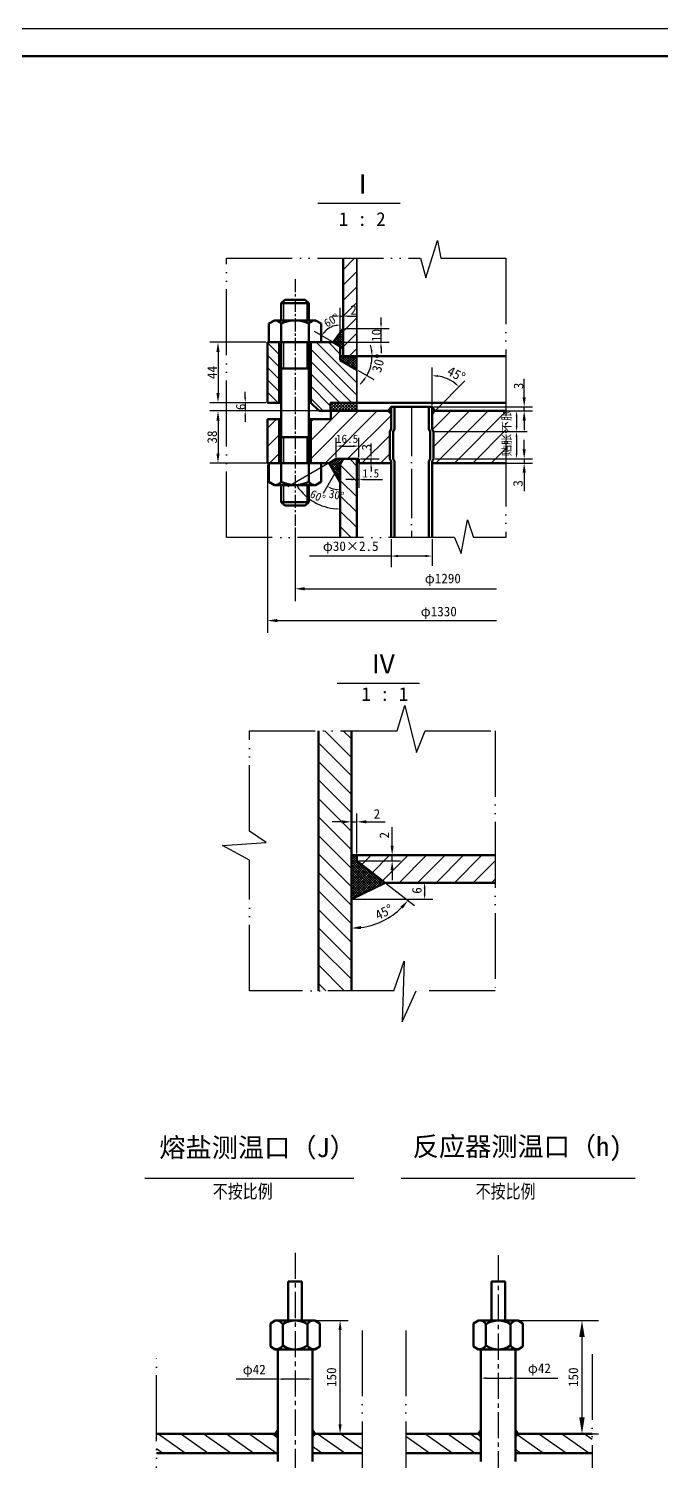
# Model space of a CAD drawing. Header units: millimetres. Extents: x 979 to 2168, y 348 to 1189.
# Drawn here: x 1425 to 1656, y 668 to 1189 of the extents above; entities that cross this region are included whole.
import ezdxf

# ---------------------------------------------------------------- set-up
doc = ezdxf.new("R2010")
doc.units = ezdxf.units.MM
for name, pattern in [('ACAD_ISO04W100', [30, 24, -3, 0, -3]), ('ACAD_ISO05W100', [33, 24, -3, 0, -3, 0, -3]), ('CENTER2', [28.575, 19.05, -3.175, 3.175, -3.175])]:
    doc.linetypes.add(name, pattern=pattern)
for name, color, linetype in [('列管', 9, 'ACAD_ISO04W100'), ('剖面线', 4, 'Continuous'), ('文字', 9, 'Continuous'), ('标注线', 3, 'Continuous'), ('点画线', 1, 'CENTER2')]:
    doc.layers.add(name, color=color, linetype=linetype)
for name, color, linetype, lineweight in [('打断线', 7, 'ACAD_ISO05W100', 25), ('焊接', 2, 'Continuous', 25), ('粗实线', 5, 'Continuous', 50), ('细实线', 7, 'Continuous', 25), ('螺栓', 7, 'Continuous', 30)]:
    doc.layers.add(name, color=color, linetype=linetype, lineweight=lineweight)
doc.styles.get("Standard").update_dxf_attribs({"font": 'SIMFANG.TTF', "height": 5})
doc.styles.add('明细栏', font='SIMFANG.TTF', dxfattribs={"width": 0.8, "height": 3.5})
pattern_1 = [(45, (1057.5032, -260.4723), (-0.2245064, 0.2245064), []), (135, (1057.5032, -260.4723), (-0.2245064, -0.2245064), [])]
pattern_2 = [(45, (1057.5032, -260.4723), (-0.4490128, 0.4490128), []), (135, (1057.5032, -260.4723), (-0.4490128, -0.4490128), [])]

msp = doc.modelspace()

# ---------------------------------------------------------------- hatches: boundary and pattern name
at = {"layer": '剖面线'}
h = msp.add_hatch(dxfattribs=at)
h.set_pattern_fill('ANSI31', color=256, scale=1.25, style=0)
h.set_pattern_definition([(45, (858.2417, -264.6274), (-2.80633, 2.80633), [])])
h.paths.add_polyline_path([(1539.735, 1070.214), (1544.735, 1070.214), (1544.735, 1105.81), (1539.735, 1105.81)])
h = msp.add_hatch(dxfattribs=at)
h.set_pattern_fill('ANSI31', color=256, angle=90, style=0)
h.set_pattern_definition([(135, (858.2417, -264.6274), (-2.245064, -2.245064), [])])
h.paths.add_polyline_path([(1516.485, 1075.214), (1512.235, 1075.214), (1512.235, 1053.214), (1516.485, 1053.214)])
h.paths.add_polyline_path([(1527.985, 1053.214), (1530.985, 1050.214), (1535.23, 1050.214), (1535.225, 1053.214), (1544.735, 1053.214), (1544.735, 1065.25), (1538.735, 1068.714), (1538.735, 1073.714), (1536.137, 1075.214), (1527.985, 1075.214)])
at = {"layer": '剖面线', "ltscale": 0.2}
h = msp.add_hatch(dxfattribs=at)
h.set_pattern_fill('ANSI31', color=256, scale=1.5, style=0)
h.set_pattern_definition([(45, (1072.49, -264.6274), (-3.367596, 3.367596), [])])
h.paths.add_polyline_path([(1516.485, 1047.214), (1512.235, 1047.214), (1512.235, 1031.214), (1516.485, 1031.214)])
h.paths.add_polyline_path([(1545.485, 1032.714), (1545.485, 1031.214), (1557.235, 1031.214), (1557.235, 1031.848), (1556.735, 1032.714), (1556.735, 1042.714), (1557.235, 1043.58), (1557.235, 1049.214), (1556.235, 1050.214), (1535.23, 1050.214), (1535.235, 1047.214), (1527.985, 1047.214), (1527.985, 1031.214), (1534.637, 1031.214), (1537.235, 1032.714)])
h.paths.add_polyline_path([(1599.111, 1031.214), (1599.111, 1050.214), (1573.235, 1050.214), (1572.235, 1049.214), (1572.235, 1043.58), (1572.735, 1042.714), (1572.735, 1032.714), (1572.235, 1031.848), (1572.235, 1031.214)])
at = {"layer": '剖面线'}
h = msp.add_hatch(dxfattribs=at)
h.set_pattern_fill('ANSI37', color=256, scale=0.25, style=0)
h.set_pattern_definition([(45, (702.23126, -5339.6337), (-0.56126601, 0.56126601), []), (135, (702.23126, -5339.6337), (-0.56126601, -0.56126601), [])])
h.paths.add_polyline_path([(1544.735, 1050.214), (1544.735, 1053.214), (1535.225, 1053.214), (1535.23, 1050.214), (1535.235, 1050.214)])
h = msp.add_hatch(dxfattribs=at)
h.set_pattern_fill('ANSI31', color=256, scale=1.25, angle=90, style=0)
h.set_pattern_definition([(135, (858.2417, -264.6274), (-2.80633, -2.80633), [])])
h.paths.add_polyline_path([(1538.735, 1004.124), (1544.735, 1004.124), (1544.735, 1032.714), (1539.735, 1032.714), (1538.735, 1030.982)])
h = msp.add_hatch(dxfattribs=at)
h.set_pattern_fill('ANSI31', color=256, scale=1.5, angle=90, style=0)
h.set_pattern_definition([(135, (1011.9087, -188.5117), (-3.367596, -3.367596), [])])
h.paths.add_polyline_path([(1542.784, 933.712), (1530.784, 933.712), (1530.784, 839.027), (1542.784, 839.027)])
h = msp.add_hatch(dxfattribs=at)
h.set_pattern_fill('ANSI31', color=256, scale=1.5, style=0)
h.set_pattern_definition([(45, (1011.9087, -188.5117), (-3.367596, 3.367596), [])])
h.paths.add_polyline_path([(1595.142, 878.354), (1595.142, 888.354), (1544.784, 888.354), (1544.784, 886.354), (1555.12, 878.354)])
at = {"layer": '焊接', "ltscale": 0.2}
h = msp.add_hatch(dxfattribs=at)
h.set_pattern_fill('ANSI37', color=256, scale=0.2, style=0)
h.set_pattern_definition(pattern_2)
h.paths.add_polyline_path([(1544.735, 1070.214), (1538.735, 1070.214), (1538.735, 1068.714), (1544.735, 1065.25)])
h.paths.add_polyline_path([(1538.735, 1078.824), (1536.137, 1075.214), (1539.735, 1073.137), (1539.735, 1075.214), (1538.735, 1075.214)])
h = msp.add_hatch(dxfattribs=at)
h.set_pattern_fill('ANSI37', color=256, scale=0.2, style=0)
h.set_pattern_definition(pattern_2)
h.paths.add_polyline_path([(1539.735, 1080.214), (1538.735, 1078.824), (1538.735, 1075.214), (1539.735, 1075.214)])
h = msp.add_hatch(dxfattribs=at)
h.set_pattern_fill('ANSI37', color=256, scale=0.1, style=0)
h.set_pattern_definition(pattern_1)
h.paths.add_polyline_path([(1557.235, 1051.714), (1556.235, 1050.214), (1557.235, 1049.214)])
h = msp.add_hatch(dxfattribs=at)
h.set_pattern_fill('ANSI37', color=256, scale=0.1, style=0)
h.set_pattern_definition(pattern_1)
h.paths.add_polyline_path([(1573.235, 1050.214), (1572.235, 1051.714), (1572.235, 1049.214)])
h = msp.add_hatch(dxfattribs=at)
h.set_pattern_fill('ANSI37', color=256, scale=0.2, style=0)
h.set_pattern_definition(pattern_2)
h.paths.add_polyline_path([(1538.735, 1030.982), (1539.735, 1032.714), (1537.235, 1032.714), (1534.637, 1031.214), (1538.735, 1024.116)])
h = msp.add_hatch(dxfattribs=at)
h.set_pattern_fill('ANSI37', color=256, scale=0.2, style=0)
h.set_pattern_definition(pattern_2)
h.paths.add_polyline_path([(1542.784, 872.354), (1555.12, 878.354), (1544.784, 886.354), (1544.784, 888.354), (1542.784, 888.354)])
at = {"layer": '焊接'}
h = msp.add_hatch(color=256, dxfattribs=at)
h.paths.add_polyline_path([(1515.961, 679.104), (1514.961, 677.604), (1515.961, 676.604)])
h.paths.add_polyline_path([(1528.561, 679.104), (1528.561, 676.604), (1529.561, 677.604)])
h = msp.add_hatch(color=256, dxfattribs=at)
h.paths.add_polyline_path([(1590.019, 679.104), (1589.019, 677.604), (1590.019, 676.604)])
h.paths.add_polyline_path([(1603.619, 677.604), (1602.619, 679.104), (1602.619, 676.604)])

# ---------------------------------------------------------------- linework, layer by layer
at = {"ltscale": 0.2}
for p, q in [((1530.571, 1125.886), (1560.571, 1125.886)), ((1569.886, 1098.665), (1574.126, 1112.317)), ((1574.126, 1112.317), (1575.429, 1105.81)), ((1567.96, 1105.81), (1569.886, 1098.665)), ((1582.733, 998.284), (1585.061, 1010.582)), ((1585.061, 1010.582), (1587.299, 1004.124)), ((1580.351, 1004.124), (1582.733, 998.284)), ((1537.575, 951.112), (1567.575, 951.112)), ((1559.443, 933.712), (1562.247, 942.918)), ((1562.247, 942.918), (1566.532, 925.793)), ((1566.532, 925.793), (1569.615, 933.712)), ((1495.817, 891.94), (1511.688, 893.034)), ((1511.688, 893.034), (1505.64, 897.188)), ((1505.64, 886.587), (1495.817, 891.94)), ((1558.203, 839.027), (1561.961, 849.754)), ((1561.961, 849.754), (1561.272, 827.731)), ((1561.272, 827.731), (1566.411, 839.027)), ((1467.489, 770.782), (1543.632, 770.782)), ((1560.98, 770.782), (1646.236, 770.782))]:
    msp.add_line(p, q, dxfattribs=at)
at = {"ltscale": 0.25}
for p, q in [((1517.985, 1090.214), (1517.985, 1083.214)), ((1526.485, 1090.214), (1526.485, 1083.214)), ((1517.985, 1075.214), (1517.985, 1065.714)), ((1526.485, 1075.214), (1526.485, 1065.714)), ((1517.985, 1040.714), (1517.985, 1031.214)), ((1526.485, 1040.714), (1526.485, 1031.214)), ((1517.985, 1023.214), (1517.985, 1016.214)), ((1526.485, 1023.214), (1526.485, 1016.214))]:
    msp.add_line(p, q, dxfattribs=at)
at = {"layer": '列管', "ltscale": 0.75}
msp.add_line((1564.735, 1051.714), (1564.735, 1004.124), dxfattribs=at)
at = {"layer": '剖面线'}
for p, q in [((1482.211, 670.604), (1472.214, 677.604)), ((1490.514, 670.604), (1480.517, 677.604)), ((1498.817, 670.604), (1488.82, 677.604)), ((1507.12, 670.604), (1497.123, 677.604)), ((1515.423, 670.604), (1505.426, 677.604)), ((1515.961, 676.041), (1513.729, 677.604)), ((1540.333, 670.604), (1530.336, 677.604)), ((1546.663, 671.985), (1538.639, 677.604)), ((1571.206, 670.604), (1562.627, 676.611)), ((1579.51, 670.604), (1569.512, 677.604)), ((1587.813, 670.604), (1577.816, 677.604)), ((1590.019, 674.873), (1586.119, 677.604)), ((1612.722, 670.604), (1603.251, 677.236)), ((1621.025, 670.604), (1611.028, 677.604)), ((1629.328, 670.604), (1619.331, 677.604)), ((1630.558, 675.557), (1627.635, 677.604)), ((1473.908, 670.604), (1471.732, 672.127)), ((1532.03, 670.604), (1528.561, 673.033)), ((1562.903, 670.604), (1562.627, 670.797)), ((1604.419, 670.604), (1602.619, 671.864))]:
    msp.add_line(p, q, dxfattribs=at)
at = {"layer": '打断线'}
for p, q in [((1497.248, 1004.124), (1497.248, 1105.81)), ((1497.248, 1105.81), (1567.96, 1105.81)), ((1575.429, 1105.81), (1599.111, 1105.81)), ((1599.111, 1105.81), (1599.111, 1004.124)), ((1580.351, 1004.124), (1497.248, 1004.124)), ((1599.111, 1004.124), (1587.299, 1004.124)), ((1505.64, 897.188), (1505.64, 933.712)), ((1505.64, 933.712), (1559.443, 933.712)), ((1569.615, 933.712), (1595.142, 933.712)), ((1595.142, 933.712), (1595.142, 839.027)), ((1505.64, 839.027), (1505.64, 886.587)), ((1558.203, 839.027), (1505.64, 839.027)), ((1595.142, 839.027), (1566.411, 839.027)), ((1546.663, 715.32), (1546.663, 575.364)), ((1562.627, 715.32), (1562.627, 575.364)), ((1471.732, 575.364), (1471.732, 706.697)), ((1630.558, 706.697), (1630.558, 575.364))]:
    msp.add_line(p, q, dxfattribs=at)
at = {"layer": '标注线', "ltscale": 0.2}
for p, q in [((1538.735, 1075.839), (1538.735, 1087.773)), ((1539.735, 1075.839), (1539.735, 1087.773)), ((1537.235, 1084.773), (1535.735, 1084.773)), ((1538.735, 1084.773), (1539.735, 1084.773)), ((1538.735, 1074.339), (1538.735, 1084.537)), ((1541.235, 1084.773), (1544.985, 1084.773)), ((1553.582, 1082.214), (1553.582, 1084.214)), ((1511.61, 1075.214), (1491.171, 1075.214)), ((1535.596, 1075.526), (1529.363, 1079.125)), ((1536.762, 1075.214), (1556.582, 1075.214)), ((1540.36, 1080.214), (1556.582, 1080.214)), ((1553.582, 1075.214), (1553.582, 1080.214)), ((1494.171, 1071.714), (1494.171, 1056.714)), ((1553.582, 1073.214), (1553.582, 1071.214)), ((1545.277, 1064.937), (1551.018, 1061.623)), ((1572.235, 1052.339), (1572.235, 1066.08)), ((1573.677, 1050.656), (1584.162, 1061.14)), ((1605.762, 1055.214), (1605.762, 1061.964)), ((1504.083, 1055.214), (1504.083, 1057.214)), ((1511.61, 1053.214), (1491.171, 1053.214)), ((1534.605, 1050.214), (1491.171, 1050.214)), ((1511.61, 1053.214), (1501.083, 1053.214)), ((1526.61, 1050.214), (1501.083, 1050.214)), ((1504.083, 1053.214), (1504.083, 1050.214)), ((1572.86, 1051.714), (1608.762, 1051.714)), ((1573.86, 1050.214), (1608.762, 1050.214)), ((1599.736, 1050.214), (1605.986, 1050.214)), ((1605.762, 1050.214), (1605.762, 1051.714)), ((1494.171, 1046.714), (1494.171, 1034.714)), ((1504.083, 1048.214), (1504.083, 1046.214)), ((1602.986, 1048.214), (1602.986, 1044.714)), ((1605.762, 1046.714), (1605.762, 1043.214)), ((1537.235, 1033.339), (1537.235, 1040.418)), ((1545.485, 1033.339), (1545.485, 1040.418)), ((1572.735, 1042.714), (1606.901, 1042.714)), ((1599.736, 1042.714), (1605.967, 1042.714)), ((1599.736, 1042.714), (1605.986, 1042.714)), ((1602.967, 1040.714), (1602.967, 1034.714)), ((1605.762, 1036.214), (1605.762, 1039.714)), ((1539.235, 1037.418), (1543.485, 1037.418)), ((1549.947, 1034.214), (1549.947, 1038.297)), ((1534.012, 1031.214), (1491.171, 1031.214)), ((1512.235, 1030.589), (1512.235, 969.349)), ((1534.096, 1030.901), (1519.616, 1022.541)), ((1538.423, 1030.441), (1532.483, 1020.152)), ((1544.735, 1032.089), (1544.735, 1022.211)), ((1545.485, 1032.089), (1545.485, 1022.211)), ((1546.11, 1032.714), (1552.947, 1032.714)), ((1546.11, 1031.214), (1552.947, 1031.214)), ((1549.947, 1031.214), (1549.947, 1032.714)), ((1549.947, 1029.714), (1549.947, 1028.214)), ((1572.86, 1031.214), (1608.762, 1031.214)), ((1573.36, 1032.714), (1608.762, 1032.714)), ((1599.736, 1032.714), (1605.967, 1032.714)), ((1605.762, 1032.714), (1605.762, 1031.214)), ((1542.735, 1025.211), (1540.735, 1025.211)), ((1544.735, 1025.211), (1545.485, 1025.211)), ((1547.485, 1025.211), (1554.069, 1025.211)), ((1605.762, 1027.714), (1605.762, 1020.964)), ((1522.235, 1007.752), (1522.235, 980.932)), ((1557.235, 1003.499), (1557.235, 993.346)), ((1572.235, 1003.499), (1572.235, 993.815)), ((1557.235, 997.365), (1527.54, 997.365)), ((1569.735, 997.365), (1559.735, 997.365)), ((1525.735, 985.432), (1595.611, 985.432)), ((1515.735, 973.849), (1595.611, 973.849)), ((1542.784, 888.979), (1542.784, 903.551)), ((1544.784, 888.979), (1544.784, 903.551)), ((1539.284, 900.551), (1535.784, 900.551)), ((1542.784, 900.551), (1544.784, 900.551)), ((1548.284, 900.551), (1555.034, 900.551)), ((1557.635, 891.854), (1557.635, 898.604)), ((1545.409, 888.354), (1560.635, 888.354)), ((1557.635, 886.354), (1557.635, 888.354)), ((1545.409, 886.354), (1560.635, 886.354)), ((1557.635, 882.854), (1557.635, 879.354)), ((1555.615, 877.972), (1565.796, 870.092)), ((1555.745, 878.354), (1572.468, 878.354)), ((1543.409, 872.354), (1572.468, 872.354)), ((1569.468, 876.354), (1569.468, 874.354)), ((1525.386, 718.904), (1541.665, 718.904)), ((1538.665, 681.104), (1538.665, 715.404)), ((1599.444, 718.904), (1632.82, 718.904)), ((1626.82, 712.904), (1626.82, 683.604)), ((1515.961, 707.779), (1515.961, 694.574)), ((1528.561, 707.779), (1528.561, 694.574)), ((1590.019, 707.904), (1590.019, 695.414)), ((1602.619, 707.904), (1602.619, 695.414)), ((1515.961, 697.574), (1500.826, 697.574)), ((1526.561, 697.574), (1517.961, 697.574)), ((1592.019, 697.914), (1600.619, 697.914)), ((1602.619, 697.914), (1618.004, 697.914)), ((1530.186, 677.604), (1541.665, 677.604)), ((1604.244, 677.604), (1632.82, 677.604)), ((1604.244, 677.604), (1618.996, 677.604))]:
    msp.add_line(p, q, dxfattribs=at)
for centre, radius, start, end in [((1538.735, 1073.714), 7.823, 101.00342, 138.99658), ((1536.137, 1070.214), 14.182, 330, 0), ((1536.137, 1070.214), 14.182, 8.0865, 16.17301), ((1536.137, 1070.214), 14.182, 313.82699, 321.9135), ((1572.235, 1049.214), 13.866, 53.27127, 81.72873), ((1538.735, 1033.58), 19.077, 214.5062, 265.4938), ((1538.735, 1030.982), 9.505, 249.05143, 260.94857), ((1542.784, 887.902), 26.099, 277.6893, 314.57201)]:
    msp.add_arc(centre, radius, start, end, dxfattribs=at)
for points in [[(1537.218, 1081.642), (1537.266, 1081.144), (1538.735, 1081.537)], [(1537.235, 1085.023), (1537.235, 1084.523), (1538.735, 1084.773)], [(1541.235, 1085.023), (1541.235, 1084.523), (1539.735, 1084.773)], [(1553.249, 1082.214), (1553.916, 1082.214), (1553.582, 1080.214)], [(1493.587, 1071.714), (1494.754, 1071.714), (1494.171, 1075.214)], [(1533.035, 1078.701), (1532.628, 1078.992), (1531.961, 1077.625)], [(1553.249, 1073.214), (1553.916, 1073.214), (1553.582, 1075.214)], [(1550.511, 1072.232), (1549.846, 1072.185), (1550.32, 1070.214)], [(1547.024, 1061.652), (1547.576, 1061.279), (1548.42, 1063.123)], [(1574.206, 1062.603), (1574.254, 1063.268), (1572.235, 1063.08)], [(1580.746, 1060.579), (1580.31, 1060.075), (1582.04, 1059.019)], [(1493.587, 1056.714), (1494.754, 1056.714), (1494.171, 1053.214)], [(1503.75, 1055.214), (1504.416, 1055.214), (1504.083, 1053.214)], [(1605.179, 1055.214), (1606.345, 1055.214), (1605.762, 1051.714)], [(1493.587, 1046.714), (1494.754, 1046.714), (1494.171, 1050.214)], [(1503.75, 1048.214), (1504.416, 1048.214), (1504.083, 1050.214)], [(1602.653, 1048.214), (1603.32, 1048.214), (1602.986, 1050.214)], [(1605.179, 1046.714), (1606.345, 1046.714), (1605.762, 1050.214)], [(1602.653, 1044.714), (1603.32, 1044.714), (1602.986, 1042.714)], [(1602.634, 1040.714), (1603.3, 1040.714), (1602.967, 1042.714)], [(1493.587, 1034.714), (1494.754, 1034.714), (1494.171, 1031.214)], [(1539.235, 1037.751), (1539.235, 1037.085), (1537.235, 1037.418)], [(1543.485, 1037.751), (1543.485, 1037.085), (1545.485, 1037.418)], [(1549.697, 1034.214), (1550.197, 1034.214), (1549.947, 1032.714)], [(1602.634, 1034.714), (1603.3, 1034.714), (1602.967, 1032.714)], [(1605.179, 1036.214), (1606.345, 1036.214), (1605.762, 1032.714)], [(1549.697, 1029.714), (1550.197, 1029.714), (1549.947, 1031.214)], [(1605.179, 1027.714), (1606.345, 1027.714), (1605.762, 1031.214)], [(1522.803, 1022.639), (1523.226, 1022.906), (1522.214, 1024.041)], [(1542.735, 1025.545), (1542.735, 1024.878), (1544.735, 1025.211)], [(1547.485, 1025.545), (1547.485, 1024.878), (1545.485, 1025.211)], [(1535.23, 1021.88), (1535.445, 1022.331), (1533.983, 1022.75)], [(1537.26, 1021.845), (1537.22, 1021.346), (1538.735, 1021.477)], [(1537.246, 1014.812), (1537.227, 1014.312), (1538.735, 1014.503)], [(1559.735, 997.781), (1559.735, 996.948), (1557.235, 997.365)], [(1569.735, 997.781), (1569.735, 996.948), (1572.235, 997.365)], [(1525.735, 986.015), (1525.735, 984.848), (1522.235, 985.432)], [(1515.735, 974.432), (1515.735, 973.266), (1512.235, 973.849)], [(1539.284, 901.135), (1539.284, 899.968), (1542.784, 900.551)], [(1548.284, 901.135), (1548.284, 899.968), (1544.784, 900.551)], [(1557.052, 891.854), (1558.218, 891.854), (1557.635, 888.354)], [(1557.052, 882.854), (1558.218, 882.854), (1557.635, 886.354)], [(1569.135, 876.354), (1569.801, 876.354), (1569.468, 878.354)], [(1560.664, 869.697), (1561.537, 868.923), (1563.424, 871.928)], [(1569.135, 874.354), (1569.801, 874.354), (1569.468, 872.354)], [(1546.315, 861.456), (1546.237, 862.62), (1542.784, 861.803)], [(1538.082, 715.404), (1539.248, 715.404), (1538.665, 718.904)], [(1625.82, 712.904), (1627.82, 712.904), (1626.82, 718.904)], [(1517.961, 697.907), (1517.961, 697.241), (1515.961, 697.574)], [(1526.561, 697.907), (1526.561, 697.241), (1528.561, 697.574)], [(1592.019, 698.247), (1592.019, 697.58), (1590.019, 697.914)], [(1600.619, 698.247), (1600.619, 697.58), (1602.619, 697.914)], [(1538.082, 681.104), (1539.248, 681.104), (1538.665, 677.604)], [(1625.82, 683.604), (1627.82, 683.604), (1626.82, 677.604)]]:
    msp.add_solid(points, dxfattribs=at)
at = {"layer": '点画线', "ltscale": 0.25}
msp.add_line((1522.235, 1098.253), (1522.235, 1008.377), dxfattribs=at)
at = {"layer": '点画线', "ltscale": 0.5}
for p, q in [((1522.261, 743.602), (1522.261, 475.605)), ((1596.319, 742.706), (1596.319, 477.027))]:
    msp.add_line(p, q, dxfattribs=at)
at = {"layer": '粗实线', "lineweight": 50}
msp.add_line((1003.735, 1179.465), (2157.735, 1179.465), dxfattribs=at)
at = {"layer": '粗实线'}
for p, q in [((1539.735, 1070.214), (1539.735, 1105.81)), ((1518.485, 1090.714), (1525.985, 1090.714)), ((1517.235, 1089.464), (1527.235, 1089.464)), ((1529.735, 1083.214), (1514.735, 1083.214)), ((1512.235, 1075.214), (1512.235, 1053.214)), ((1536.137, 1075.214), (1512.235, 1075.214)), ((1536.137, 1075.214), (1539.735, 1080.214)), ((1539.735, 1073.137), (1536.137, 1075.214)), ((1538.735, 1068.714), (1538.735, 1073.714)), ((1538.735, 1073.714), (1538.735, 1068.714)), ((1538.735, 1070.214), (1599.111, 1070.214)), ((1517.235, 1065.714), (1527.235, 1065.714)), ((1538.735, 1068.714), (1544.735, 1065.25)), ((1517.235, 1053.214), (1512.235, 1053.214)), ((1527.985, 1053.214), (1527.235, 1053.214)), ((1527.985, 1053.214), (1530.985, 1050.214)), ((1530.985, 1050.214), (1535.235, 1050.214)), ((1535.225, 1053.214), (1599.111, 1053.214)), ((1535.225, 1053.214), (1535.235, 1047.214)), ((1535.235, 1050.214), (1556.235, 1050.214)), ((1556.235, 1050.214), (1557.235, 1051.714)), ((1557.235, 1049.214), (1556.235, 1050.214)), ((1557.235, 1051.714), (1572.235, 1051.714)), ((1573.235, 1050.214), (1572.235, 1051.714)), ((1572.235, 1049.214), (1573.235, 1050.214)), ((1573.235, 1050.214), (1599.111, 1050.214)), ((1512.235, 1047.214), (1512.235, 1031.214)), ((1512.235, 1047.214), (1517.235, 1047.214)), ((1527.235, 1047.214), (1535.235, 1047.214)), ((1517.235, 1040.714), (1527.235, 1040.714)), ((1556.735, 1032.714), (1556.735, 1042.714)), ((1557.985, 1042.714), (1557.985, 1032.714)), ((1571.485, 1042.714), (1571.485, 1032.714)), ((1572.735, 1042.714), (1572.735, 1032.714)), ((1512.235, 1031.214), (1516.485, 1031.214)), ((1516.485, 1031.214), (1527.985, 1031.214)), ((1527.985, 1031.214), (1534.637, 1031.214)), ((1537.235, 1032.714), (1534.637, 1031.214)), ((1534.637, 1031.214), (1538.735, 1024.116)), ((1537.235, 1032.714), (1545.485, 1032.714)), ((1539.735, 1032.714), (1538.735, 1030.982)), ((1538.735, 1030.982), (1538.735, 1004.124)), ((1544.735, 1032.714), (1544.735, 1004.124)), ((1545.485, 1032.714), (1545.485, 1031.214)), ((1545.485, 1031.214), (1557.235, 1031.214)), ((1572.235, 1031.214), (1599.111, 1031.214)), ((1529.735, 1023.214), (1514.735, 1023.214)), ((1517.235, 1016.964), (1527.235, 1016.964)), ((1518.485, 1015.714), (1525.985, 1015.714)), ((1530.784, 933.712), (1530.784, 839.027)), ((1542.784, 933.712), (1542.784, 839.027)), ((1542.784, 888.354), (1595.142, 888.354)), ((1544.784, 886.354), (1544.784, 888.354)), ((1544.784, 886.354), (1555.12, 878.354)), ((1555.12, 878.354), (1542.784, 872.354)), ((1555.12, 878.354), (1595.142, 878.354)), ((1515.061, 718.904), (1513.261, 717.865)), ((1513.261, 717.865), (1513.261, 709.443)), ((1515.061, 718.904), (1529.461, 718.904)), ((1517.761, 717.565), (1517.761, 709.743)), ((1526.761, 717.565), (1526.761, 709.743)), ((1529.461, 718.904), (1531.261, 717.865)), ((1531.261, 717.865), (1531.261, 709.443)), ((1589.119, 718.904), (1587.319, 717.865)), ((1587.319, 717.865), (1587.319, 709.443)), ((1589.119, 718.904), (1603.519, 718.904)), ((1591.819, 717.565), (1591.819, 709.743)), ((1600.819, 717.565), (1600.819, 709.743)), ((1603.519, 718.904), (1605.319, 717.865)), ((1605.319, 717.865), (1605.319, 709.443)), ((1515.061, 708.404), (1513.261, 709.443)), ((1515.061, 708.404), (1529.461, 708.404)), ((1515.961, 708.404), (1515.961, 667.604)), ((1528.561, 708.404), (1528.561, 667.604)), ((1529.461, 708.404), (1531.261, 709.443)), ((1589.119, 708.404), (1587.319, 709.443)), ((1589.119, 708.404), (1603.519, 708.404)), ((1590.019, 708.404), (1590.019, 667.604)), ((1602.619, 708.404), (1602.619, 667.604)), ((1603.519, 708.404), (1605.319, 709.443)), ((1514.961, 677.604), (1515.961, 679.104)), ((1529.561, 677.604), (1528.561, 679.104)), ((1589.019, 677.604), (1590.019, 679.104)), ((1603.619, 677.604), (1602.619, 679.104)), ((1471.732, 677.604), (1514.961, 677.604)), ((1515.961, 676.604), (1514.961, 677.604)), ((1528.561, 676.604), (1529.561, 677.604)), ((1529.561, 677.604), (1546.663, 677.604)), ((1562.627, 677.604), (1589.019, 677.604)), ((1590.019, 676.604), (1589.019, 677.604)), ((1602.619, 676.604), (1603.619, 677.604)), ((1603.619, 677.604), (1630.558, 677.604)), ((1471.732, 670.604), (1515.961, 670.604)), ((1528.561, 670.604), (1546.663, 670.604)), ((1562.627, 670.604), (1590.019, 670.604)), ((1602.619, 670.604), (1630.558, 670.604))]:
    msp.add_line(p, q, dxfattribs=at)
at = {"layer": '粗实线', "lineweight": 35}
msp.add_line((1544.735, 1105.81), (1544.735, 1050.214), dxfattribs=at)
at = {"layer": '粗实线', "ltscale": 0.25}
for p, q in [((1518.485, 1090.714), (1517.235, 1089.464)), ((1525.985, 1090.714), (1527.235, 1089.464)), ((1517.235, 1089.464), (1517.235, 1083.214)), ((1527.235, 1089.464), (1527.235, 1083.214)), ((1514.735, 1083.214), (1512.735, 1082.059)), ((1512.735, 1082.059), (1512.735, 1075.214)), ((1517.235, 1082.059), (1517.235, 1024.369)), ((1527.235, 1082.059), (1527.235, 1024.369)), ((1529.735, 1083.214), (1531.735, 1082.059)), ((1531.735, 1082.059), (1531.735, 1075.214)), ((1516.485, 1075.214), (1516.485, 1053.214)), ((1527.985, 1075.214), (1527.985, 1053.214)), ((1516.485, 1047.214), (1516.485, 1031.214)), ((1527.985, 1047.214), (1527.985, 1031.214)), ((1512.735, 1024.369), (1512.735, 1031.214)), ((1531.735, 1024.369), (1531.735, 1031.214)), ((1514.735, 1023.214), (1512.735, 1024.369)), ((1517.235, 1023.214), (1517.235, 1016.964)), ((1527.235, 1023.214), (1527.235, 1016.964)), ((1529.735, 1023.214), (1531.735, 1024.369)), ((1518.485, 1015.714), (1517.235, 1016.964)), ((1525.985, 1015.714), (1527.235, 1016.964))]:
    msp.add_line(p, q, dxfattribs=at)
at = {"layer": '粗实线', "ltscale": 0.75}
for p, q in [((1557.235, 1051.714), (1557.235, 1043.58)), ((1558.485, 1051.714), (1558.485, 1043.58)), ((1570.985, 1051.714), (1570.985, 1043.58)), ((1572.235, 1051.714), (1572.235, 1043.58)), ((1556.735, 1042.714), (1557.235, 1043.58)), ((1557.985, 1042.714), (1558.485, 1043.58)), ((1571.485, 1042.714), (1570.985, 1043.58)), ((1572.735, 1042.714), (1572.235, 1043.58)), ((1556.735, 1032.714), (1557.235, 1031.848)), ((1557.235, 1031.848), (1557.235, 1004.124)), ((1557.985, 1032.714), (1558.485, 1031.848)), ((1558.485, 1031.848), (1558.485, 1004.124)), ((1571.485, 1032.714), (1570.985, 1031.848)), ((1570.985, 1031.848), (1570.985, 1004.124)), ((1572.735, 1032.714), (1572.235, 1031.848)), ((1572.235, 1031.848), (1572.235, 1004.124))]:
    msp.add_line(p, q, dxfattribs=at)
at = {"layer": '粗实线'}
for centre, radius, start, end in [((1514.985, 1080.444), 2.769, 35.66619, 95.66619), ((1522.235, 1071.811), 11.403, 63.99218, 116.00782), ((1529.485, 1080.444), 2.769, 84.33381, 144.33381), ((1514.985, 1025.983), 2.769, 264.33381, 324.33381), ((1522.235, 1034.617), 11.403, 243.99218, 296.00782), ((1529.485, 1025.983), 2.769, 215.66619, 275.66619), ((1515.408, 716.167), 2.737, 30.71041, 98.33856), ((1522.261, 710.674), 8.23, 56.85328, 123.14672), ((1529.114, 716.167), 2.737, 81.66144, 149.28959), ((1589.466, 716.167), 2.737, 30.71041, 98.33856), ((1596.319, 710.674), 8.23, 56.85328, 123.14672), ((1603.172, 716.167), 2.737, 81.66144, 149.28959), ((1515.408, 711.141), 2.737, 261.66144, 329.28959), ((1522.261, 716.634), 8.23, 236.85328, 303.14672), ((1529.114, 711.141), 2.737, 210.71041, 278.33856), ((1589.466, 711.141), 2.737, 261.66144, 329.28959), ((1596.319, 716.634), 8.23, 236.85328, 303.14672), ((1603.172, 711.141), 2.737, 210.71041, 278.33856)]:
    msp.add_arc(centre, radius, start, end, dxfattribs=at)
at = {"layer": '细实线'}
msp.add_line((978.735, 1189.465), (2167.735, 1189.465), dxfattribs=at)
at = {"layer": '螺栓', "lineweight": 50}
for p, q in [((1519.761, 733.086), (1524.761, 733.086)), ((1519.761, 733.086), (1519.761, 718.904)), ((1524.761, 733.086), (1524.761, 718.904)), ((1593.819, 733.086), (1598.819, 733.086)), ((1593.819, 733.086), (1593.819, 718.904)), ((1598.819, 733.086), (1598.819, 718.904))]:
    msp.add_line(p, q, dxfattribs=at)

# ---------------------------------------------------------------- texts
at = {"ltscale": 0.2, "char_height": 5, "attachment_point": 1}
for s, insert, width in [('1 : 2', (1538.232, 1122.617), 23.60178), ('1 : 1', (1546.434, 949.614), 25.96784)]:
    msp.add_mtext(s, dxfattribs=dict(at, insert=insert, width=width))
at = {"layer": '文字', "ltscale": 0.2, "char_height": 5, "width": 62.2135, "attachment_point": 1, "style": '明细栏'}
for insert in [(1492.272, 768.433), (1588.083, 768.433)]:
    msp.add_mtext('不按比例', dxfattribs=dict(at, insert=insert))
at = {"layer": '标注线', "ltscale": 0.2, "attachment_point": 5}
for s, insert, char_height, rotation in [('{\\H0.8571x;60°}', (1535.545, 1083.224), 3.5, 30), ('10', (1551.957, 1077.714), 3.5, 90), ('30°', (1552.699, 1067.543), 3.5, 75), ('44', (1492.046, 1064.214), 3.5, 90), ('45°', (1581.001, 1063.597), 3.5, 333.01462), ('3', (1603.715, 1059.334), 3.5, 90), ('6', (1502.458, 1051.714), 3.5, 90), ('38', (1492.046, 1040.714), 3.5, 90), ('3', (1548.322, 1037.006), 3.5, 90), ('3', (1603.499, 1023.829), 3.5, 90), ('60°', (1530.513, 1019.071), 3, 333.68853), ('30°', (1537.364, 1019.578), 3, 348.57138), ('2', (1554.762, 895.671), 3.5, 90), ('6', (1566.658, 875.541), 3.5, 90), ('45%%d', (1554.652, 867.687), 3.5, 26.13065), ('{\\f@FangSong_GB2312|b0|i0|c134|p49;150}', (1535.54, 698.254), 3.5, 90), ('150', (1623.695, 698.254), 3.5, 90)]:
    msp.add_mtext(s, dxfattribs=dict(at, insert=insert, char_height=char_height, rotation=rotation))
for s, insert, char_height in [('2', (1543.576, 1087.001), 3.5), ('16.5', (1541.217, 1040.046), 3), ('1.5', (1549.862, 1027.474), 3), ('φ30×2.5', (1542.547, 1000.49), 3.5), ('φ{\\f@FangSong_GB2312|b0|i0|c134|p49;1290}', (1576.115, 988.723), 3.5), ('φ1330', (1574.639, 976.689), 3.5), ('2', (1552.1, 903.424), 3.5), ('φ42', (1507.393, 700.574), 3.5), ('φ{\\f@FangSong_GB2312|b0|i0|c134|p49;42}', (1611.311, 701.039), 3.5)]:
    msp.add_mtext(s, dxfattribs=dict(at, insert=insert, char_height=char_height))
at = {"layer": '标注线', "ltscale": 0.2, "char_height": 3, "attachment_point": 1, "rotation": 90}
for s, insert, width in [('不胀', (1597.847, 1042.489), 15.75556), ('贴胀', (1597.912, 1033.721), 17.35326)]:
    msp.add_mtext(s, dxfattribs=dict(at, insert=insert, width=width))
at = {"layer": '螺栓', "ltscale": 0.2, "attachment_point": 1}
for s, insert, char_height, width in [('Ⅰ', (1542.114, 1136.358), 7, 7.41148), ('Ⅳ', (1549.676, 961.593), 7, 6.14597), ('{\\H1.167x;熔盐测温口（J）}', (1472.787, 785.424), 6, 81.62826), ('反应器测温口（h)', (1565.122, 785.804), 7, 95.93889)]:
    msp.add_mtext(s, dxfattribs=dict(at, insert=insert, char_height=char_height, width=width))

doc.saveas('drawing.dxf')
